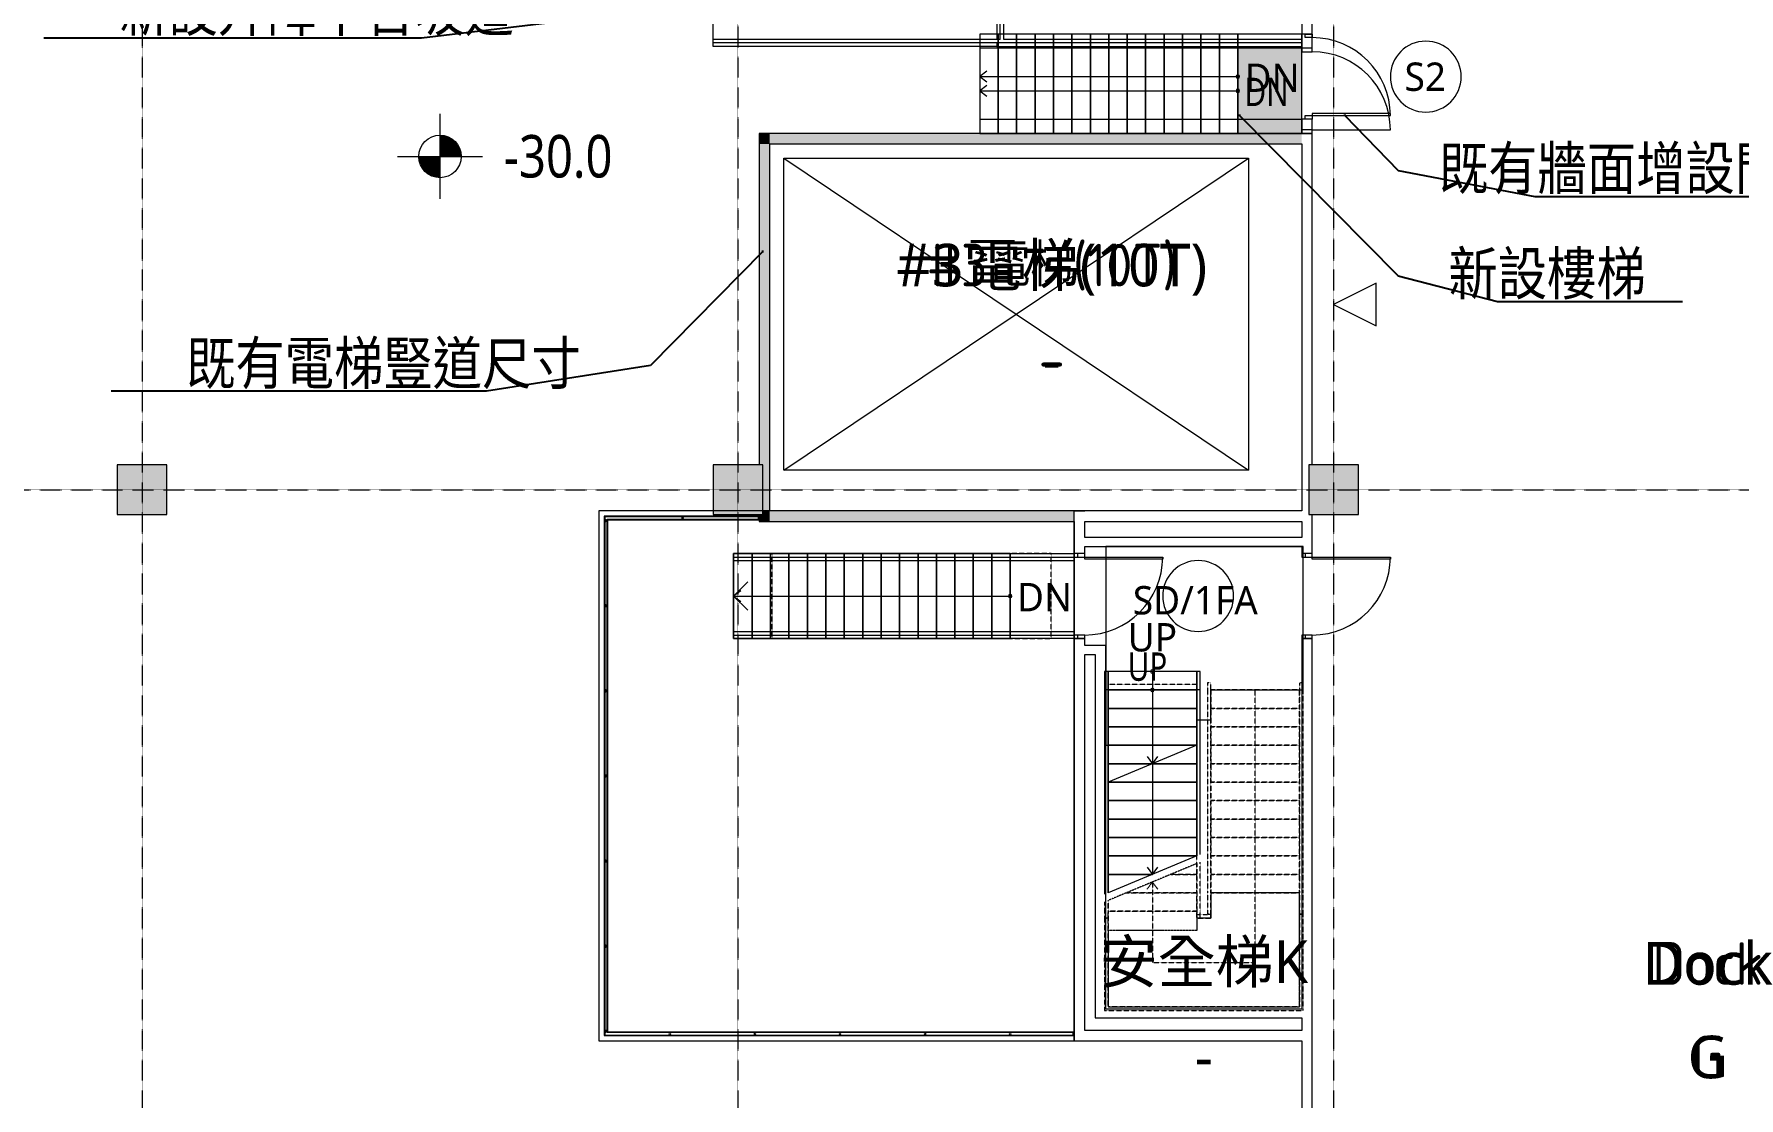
# Model space of a CAD drawing. Extents: x -76427 to 292734, y -42117 to 131250.
# Drawn here: x 225276 to 249315, y 36422 to 51425 of the extents above; entities that cross this region are included whole.
import ezdxf
from ezdxf.enums import TextEntityAlignment as Align

# ---------------------------------------------------------------- set-up
doc = ezdxf.new("R2010")
doc.units = 0
doc.header["$LTSCALE"] = 10
for name, pattern in [('H12PL1$0$JJP_三點線', [0.9, 0.3, -0.15, 0, -0.15, 0, -0.15, 0, -0.15]), ('H12PL1$0$JJP_虛線(退縮線、投影線、地下室範圍、非屬本工程、圖面分區)', [0.45, 0.3, -0.15]), ('H12PL1$0$虛線', [0.846667, 0.423333, -0.423333]), ('XFM7P10ICA$0$H12PL1$0$JJP_三點線', [0.9, 0.3, -0.15, 0, -0.15, 0, -0.15, 0, -0.15]), ('XFM7P10ICA$0$H12PL1$0$JJP_虛線(退縮線、投影線、地下室範圍、非屬本工程、圖面分區)', [0.45, 0.3, -0.15])]:
    doc.linetypes.add(name, pattern=pattern)
for name, color, linetype in [('H12PL1$0$A-OBJE-2D', 252, 'Continuous'), ('H12PL1$0$A-RAIL', 252, 'Continuous'), ('H12PL1$0$A-STRS', 252, 'Continuous'), ('H12PL1$0$A-TEXT', 252, 'Continuous'), ('H12PL1$0$A-WALL-IN', 252, 'Continuous'), ('H12PL1$0$A-ZONE', 252, 'Continuous'), ('H12PL1$0$Door', 252, 'Continuous'), ('H12PL1$0$Hattch', 252, 'Continuous'), ('H12PL1$0$S-COL', 252, 'Continuous'), ('H12PL1$0$S-GRID', 252, 'Continuous'), ('H12PL1$0$S-SLAB-SHOW', 252, 'Continuous'), ('XFM7P10ICA$0$H12PL1$0$A-OBJE-2D', 252, 'Continuous'), ('XFM7P10ICA$0$H12PL1$0$A-STRS', 252, 'Continuous'), ('XFM7P10ICA$0$H12PL1$0$A-TEXT-修改說明', 252, 'Continuous'), ('XFM7P10ICA$0$H12PL1$0$A-WALL-IN', 252, 'Continuous'), ('XFM7P10ICA$0$H12PL1$0$A-ZONE', 252, 'Continuous'), ('XFM7P10ICA$0$H12PL1$0$D label', 252, 'Continuous'), ('XFM7P10ICA$0$H12PL1$0$Door', 252, 'Continuous'), ('XFM7P10ICA$0$H12PL1$0$Hattch', 252, 'Continuous'), ('XFM7P10ICA$0$H12PL1$0$S-COL', 252, 'Continuous'), ('XFM7P10ICA$0$H12PL1$0$S-GRID', 252, 'Continuous'), ('XFM7P10ICA$0$H12PL1$0$S-SLAB-SHOW', 252, 'Continuous')]:
    doc.layers.add(name, color=color, linetype=linetype)
doc.styles.add('H12PL1$0$Standard', font='', dxfattribs={"width": 0.8})
doc.styles.add('XFM7P10ICA$0$H12PL1$0$dim-txt', font='isocp.shx', dxfattribs={"width": 0.7, "bigfont": 'chineset.shx'})
doc.styles.add('XFM7P10ICA$0$H12PL1$0$Standard', font='isocp.shx', dxfattribs={"bigfont": 'chineset.shx'})
doc.styles.get('H12PL1$0$Standard').set_extended_font_data('Microsoft JhengHei')
doc.dimstyles.new('XFM7P10ICA$0$H12PL1$0$ARCH-dim-200MM', dxfattribs={"dimscale": 200, "dimtxt": 0.3, "dimasz": 0.1, "dimexe": 0.1, "dimexo": 0.1, "dimgap": 0.05, "dimtad": 1, "dimdec": 0, "dimlfac": 10, "dimrnd": 0.5, "dimdsep": 46, "dimtxsty": 'XFM7P10ICA$0$H12PL1$0$dim-txt', "dimblk": 'XFM7P10ICA$0$H12PL1$0$_Dot', "dimcen": 2, "dimclrd": 256, "dimclre": 256, "dimclrt": 256, "dimadec": 0, "dimazin": 0, "dimtfac": 1, "dimtix": 1, "dimtmove": 2, "dimatfit": 3, "dimldrblk": 'XFM7P10ICA$0$H12PL1$0$_OBLIQUE', "dimfxl": 1, "dimtvp": 1, "dimtolj": 1, "dimarcsym": 0})

# ---------------------------------------------------------------- blocks, each defined once
blk = doc.blocks.new('XFM7P10ICA$0$H12PL1$0$_Dot')
blk = doc.blocks.new('XFM7P10ICA$0$H12PL1$0$_OBLIQUE')
at = {"color": 0, "linetype": 'ByBlock', "lineweight": -2}
blk.add_line((-0.5, -0.5), (0.5, 0.5), dxfattribs=at)
blk = doc.blocks.new('H12PL1')
at = {"layer": 'H12PL1$0$Hattch', "linetype": 'Continuous', "lineweight": 0}
blk.add_hatch(color=256, dxfattribs=at).paths.add_polyline_path([(242250, 50025), (243150, 50025), (243150, 51225), (242250, 51225)])
at = {"layer": 'H12PL1$0$A-OBJE-2D', "lineweight": 0}
for p, q in [((235850, 45275), (242400, 49675)), ((235850, 49675), (242400, 45275)), ((235850, 45275), (235850, 49675)), ((235850, 49675), (242400, 49675)), ((242400, 49675), (242400, 45275)), ((243150, 48975), (243150, 45975)), ((242400, 45275), (235850, 45275))]:
    blk.add_line(p, q, dxfattribs=at)
for points in [[(238900, 51350), (238900, 55650)], [(238950, 51350), (238950, 55650)], [(238850, 51300), (238850, 51250), (234850, 51250), (234850, 55200), (238850, 55200), (238850, 51350)], [(238900, 51350), (234850, 51350)], [(243150, 51300), (234850, 51300)], [(238850, 51250), (243150, 51250)], [(243150, 51350), (238950, 51350)]]:
    blk.add_lwpolyline(points, dxfattribs=at)
at = {"layer": 'H12PL1$0$A-RAIL', "lineweight": 0}
for p, q in [((235500, 44625), (233315, 44625)), ((233315, 44625), (233315, 37300)), ((235490, 44617.5), (233322.5, 44617.5)), ((235490, 44617.5), (233322.5, 44617.5)), ((233322.5, 44617.5), (233322.5, 37307.5)), ((233322.5, 44617.5), (233322.5, 37307.5)), ((233357.5, 44582.5), (235490, 44582.5)), ((233357.5, 44582.5), (235490, 44582.5)), ((233357.5, 37342.5), (233357.5, 44582.5)), ((233357.5, 37342.5), (233357.5, 44582.5)), ((233365, 44575), (235500, 44575)), ((233365, 37350), (233365, 44575)), ((235490, 44582.5), (235490, 44617.5)), ((235490, 44582.5), (235490, 44617.5)), ((235500, 44575), (235500, 44625)), ((233315, 37300), (239940, 37300)), ((233322.5, 37307.5), (239930, 37307.5)), ((233322.5, 37307.5), (239930, 37307.5)), ((239930, 37342.5), (233357.5, 37342.5)), ((239930, 37342.5), (233357.5, 37342.5)), ((239940, 37350), (233365, 37350)), ((239930, 37307.5), (239930, 37342.5)), ((239930, 37307.5), (239930, 37342.5)), ((239940, 37300), (239940, 37350))]:
    blk.add_line(p, q, dxfattribs=at)
at = {"layer": 'H12PL1$0$A-RAIL', "lineweight": 0, "flags": 128}
for points in [[(233327.5, 44562.5, 1), (233352.5, 44562.5, 1)], [(234420, 44612.5, 1), (234420, 44587.5, 1)], [(233327.5, 43362.5, 1), (233352.5, 43362.5, 1)], [(233327.5, 42162.5, 1), (233352.5, 42162.5, 1)], [(233327.5, 40962.5, 1), (233352.5, 40962.5, 1)], [(233327.5, 39762.5, 1), (233352.5, 39762.5, 1)], [(233327.5, 38562.5, 1), (233352.5, 38562.5, 1)], [(233327.5, 37362.5, 1), (233352.5, 37362.5, 1)], [(234240, 37312.5, 1), (234240, 37337.5, 1)], [(235440, 37312.5, 1), (235440, 37337.5, 1)], [(236640, 37312.5, 1), (236640, 37337.5, 1)], [(237840, 37312.5, 1), (237840, 37337.5, 1)], [(239040, 37312.5, 1), (239040, 37337.5, 1)]]:
    blk.add_lwpolyline(points, format="xyb", close=True, dxfattribs=at)
at = {"layer": 'H12PL1$0$A-STRS', "lineweight": 0}
for p, q in [((238610, 51225), (238610, 50025)), ((238870, 51225), (238610, 51225)), ((238870, 50025), (238870, 51225)), ((238870, 51225), (238870, 50025)), ((239130, 51225), (238870, 51225)), ((239130, 50025), (239130, 51225)), ((239130, 51225), (239130, 50025)), ((239390, 51225), (239130, 51225)), ((239390, 50025), (239390, 51225)), ((239390, 51225), (239390, 50025)), ((239650, 51225), (239390, 51225)), ((239650, 50025), (239650, 51225)), ((239650, 51225), (239650, 50025)), ((239910, 51225), (239650, 51225)), ((239910, 50025), (239910, 51225)), ((239910, 51225), (239910, 50025)), ((240170, 51225), (239910, 51225)), ((240170, 50025), (240170, 51225)), ((240170, 51225), (240170, 50025)), ((240430, 51225), (240170, 51225)), ((240430, 50025), (240430, 51225)), ((240430, 51225), (240430, 50025)), ((240690, 51225), (240430, 51225)), ((240690, 50025), (240690, 51225)), ((240690, 51225), (240690, 50025)), ((240950, 51225), (240690, 51225)), ((240950, 50025), (240950, 51225)), ((240950, 51225), (240950, 50025)), ((241210, 51225), (240950, 51225)), ((241210, 50025), (241210, 51225)), ((241210, 51225), (241210, 50025)), ((241470, 51225), (241210, 51225)), ((241470, 50025), (241470, 51225)), ((241470, 51225), (241470, 50025)), ((241730, 51225), (241470, 51225)), ((241730, 50025), (241730, 51225)), ((241730, 51225), (241730, 50025)), ((241990, 51225), (241730, 51225)), ((241990, 50025), (241990, 51225)), ((241990, 51225), (241990, 50025)), ((242250, 51225), (241990, 51225)), ((242250, 50025), (242250, 51225)), ((238710, 50700), (238610, 50625)), ((238610, 50625), (238870, 50625)), ((238610, 50625), (238710, 50550)), ((238870, 50625), (241990, 50625)), ((241990, 50625), (242250, 50625)), ((238610, 50025), (238870, 50025)), ((238870, 50025), (239130, 50025)), ((239130, 50025), (239390, 50025)), ((239390, 50025), (239650, 50025)), ((239650, 50025), (239910, 50025)), ((239910, 50025), (240170, 50025)), ((240170, 50025), (240430, 50025)), ((240430, 50025), (240690, 50025)), ((240690, 50025), (240950, 50025)), ((240950, 50025), (241210, 50025)), ((241210, 50025), (241470, 50025)), ((241470, 50025), (241730, 50025)), ((241730, 50025), (241990, 50025)), ((241990, 50025), (242250, 50025)), ((240370, 42175), (240370, 39294.2)), ((240420, 42175), (240370, 42175)), ((240420, 39315), (240420, 42175)), ((241670, 42175), (240420, 42175)), ((240420, 42175), (240420, 41915)), ((241045, 42175), (241045, 41915)), ((241670, 42175), (241670, 39835)), ((241720, 42175), (241670, 42175)), ((241670, 41915), (241670, 42175)), ((241720, 39855.8), (241720, 42175)), ((240420, 41915), (241670, 41915)), ((241670, 41915), (240420, 41915)), ((240420, 41915), (240420, 41655)), ((241045, 41915), (241045, 39575)), ((241670, 41655), (241670, 41915)), ((240420, 41655), (241670, 41655)), ((241670, 41655), (240420, 41655)), ((240420, 41655), (240420, 41395)), ((241670, 41395), (241670, 41655)), ((240420, 41395), (241670, 41395)), ((241670, 41395), (240420, 41395)), ((240420, 41395), (240420, 41135)), ((241670, 41135), (241670, 41395)), ((240420, 41135), (241670, 41135)), ((241670, 41135), (240420, 41135)), ((240420, 41135), (240420, 40875)), ((241670, 40875), (241670, 41135)), ((240420, 40875), (241670, 40875)), ((241670, 40875), (240420, 40875)), ((240420, 40875), (240420, 40615)), ((241670, 40615), (241670, 40875)), ((240420, 40615), (241670, 40615)), ((241670, 40615), (240420, 40615)), ((240420, 40615), (240420, 40355)), ((241670, 40355), (241670, 40615)), ((240420, 40355), (241670, 40355)), ((241670, 40355), (240420, 40355)), ((240420, 40355), (240420, 40095)), ((241670, 40095), (241670, 40355)), ((240420, 40095), (241670, 40095)), ((241670, 40095), (240420, 40095)), ((240420, 40095), (240420, 39835)), ((241670, 39835), (241670, 40095)), ((240420, 39835), (241670, 39835)), ((241670, 39835), (240420, 39835)), ((240420, 39835), (240420, 39575)), ((241670, 39835), (240420, 39315)), ((240970, 39675), (241045, 39575)), ((241045, 39575), (241120, 39675)), ((240420, 39575), (241045, 39575)), ((241045, 39575), (240420, 39575)), ((240420, 39575), (240420, 39315))]:
    blk.add_line(p, q, dxfattribs=at)
at = {"layer": 'H12PL1$0$A-STRS', "linetype": 'H12PL1$0$JJP_虛線(退縮線、投影線、地下室範圍、非屬本工程、圖面分區)', "lineweight": 0}
for p, q in [((241670, 42175), (240420, 42175)), ((240420, 42175), (240420, 41915)), ((241670, 42175), (241669.98, 42175)), ((241670, 41915), (241670, 42175)), ((241670, 41915), (241670, 42175)), ((241870, 42275), (241820, 42275)), ((241820, 42275), (241820, 42175)), ((241820, 42175), (241820, 39315)), ((241870, 42175), (241870, 42275)), ((241870.02, 42175), (241870, 42175)), ((241870, 42175), (241870, 41915)), ((241870, 39315), (241870, 42175)), ((243120, 42175), (241870, 42175)), ((241870, 42175), (241870, 41915)), ((243120, 42175), (241870, 42175)), ((241870, 42175), (241870, 41915)), ((242495, 41915), (242495, 42175)), ((243170, 42275), (243120, 42275)), ((243120, 42275), (243120, 42175)), ((243120, 42175), (243120, 39315)), ((243120, 41915), (243120, 42175)), ((243120, 41915), (243120, 42175)), ((243170, 42175), (243170, 42275)), ((243170, 39315), (243170, 42175)), ((240420, 41915), (241670, 41915)), ((241670, 41915), (240420, 41915)), ((240420, 41915), (240420, 41655)), ((241669.98, 41915), (241670, 41915)), ((241670, 41915), (241669.98, 41915)), ((241670, 41655), (241670, 41915)), ((241670, 41655), (241670, 41915)), ((241870.02, 41915), (241870, 41915)), ((241870, 41915), (241870, 41655)), ((241870, 41915), (241870.02, 41915)), ((243120, 41915), (241870, 41915)), ((241870, 41915), (241870, 41655)), ((241870, 41915), (243120, 41915)), ((243120, 41915), (241870, 41915)), ((241870, 41915), (241870, 41655)), ((241870, 41915), (243120, 41915)), ((242495, 39315), (242495, 41915)), ((243120, 41655), (243120, 41915)), ((243120, 41655), (243120, 41915)), ((240420, 41655), (241670, 41655)), ((241670, 41655), (240420, 41655)), ((240420, 41655), (240420, 41395)), ((241669.98, 41655), (241670, 41655)), ((241670, 41655), (241669.98, 41655)), ((241670, 41395), (241670, 41655)), ((241670, 41395), (241670, 41655)), ((241870.02, 41655), (241870, 41655)), ((241870, 41655), (241870, 41395)), ((241870, 41655), (241870.02, 41655)), ((243120, 41655), (241870, 41655)), ((241870, 41655), (241870, 41395)), ((241870, 41655), (243120, 41655)), ((243120, 41655), (241870, 41655)), ((241870, 41655), (241870, 41395)), ((241870, 41655), (243120, 41655)), ((243120, 41395), (243120, 41655)), ((243120, 41395), (243120, 41655)), ((240420, 41395), (241670, 41395)), ((241670, 41395), (240420, 41395)), ((240420, 41395), (240420, 41135)), ((241669.98, 41395), (241670, 41395)), ((241670, 41395), (241669.98, 41395)), ((241670, 41135), (241670, 41395)), ((241670, 41135), (241670, 41395)), ((241870.02, 41395), (241870, 41395)), ((241870, 41395), (241870, 41135)), ((241870, 41395), (241870.02, 41395)), ((243120, 41395), (241870, 41395)), ((241870, 41395), (241870, 41135)), ((241870, 41395), (243120, 41395)), ((243120, 41395), (241870, 41395)), ((241870, 41395), (241870, 41135)), ((241870, 41395), (243120, 41395)), ((243120, 41135), (243120, 41395)), ((243120, 41135), (243120, 41395)), ((240420, 41135), (241670, 41135)), ((241670, 41135), (240420, 41135)), ((240420, 41135), (240420, 40875)), ((241669.98, 41135), (241670, 41135)), ((241670, 41135), (241669.98, 41135)), ((241670, 40875), (241670, 41135)), ((241670, 40875), (241670, 41135)), ((241870.02, 41135), (241870, 41135)), ((241870, 41135), (241870, 40875)), ((241870, 41135), (241870.02, 41135)), ((243120, 41135), (241870, 41135)), ((241870, 41135), (241870, 40875)), ((241870, 41135), (243120, 41135)), ((243120, 41135), (241870, 41135)), ((241870, 41135), (241870, 40875)), ((241870, 41135), (243120, 41135)), ((243120, 40875), (243120, 41135)), ((243120, 40875), (243120, 41135)), ((240420, 40875), (241670, 40875)), ((241670, 40875), (240420, 40875)), ((240420, 40875), (240420, 40615)), ((241669.98, 40875), (241670, 40875)), ((241670, 40875), (241669.98, 40875)), ((241670, 40615), (241670, 40875)), ((241670, 40615), (241670, 40875)), ((241870.02, 40875), (241870, 40875)), ((241870, 40875), (241870, 40615)), ((241870, 40875), (241870.02, 40875)), ((243120, 40875), (241870, 40875)), ((241870, 40875), (241870, 40615)), ((241870, 40875), (243120, 40875)), ((243120, 40875), (241870, 40875)), ((241870, 40875), (241870, 40615)), ((241870, 40875), (243120, 40875)), ((243120, 40615), (243120, 40875)), ((243120, 40615), (243120, 40875)), ((240420, 40615), (241670, 40615)), ((241670, 40615), (240420, 40615)), ((240420, 40615), (240420, 40355)), ((241669.98, 40615), (241670, 40615)), ((241670, 40615), (241669.98, 40615)), ((241670, 40355), (241670, 40615)), ((241670, 40355), (241670, 40615)), ((241870.02, 40615), (241870, 40615)), ((241870, 40615), (241870, 40355)), ((241870, 40615), (241870.02, 40615)), ((243120, 40615), (241870, 40615)), ((241870, 40615), (241870, 40355)), ((241870, 40615), (243120, 40615)), ((243120, 40615), (241870, 40615)), ((241870, 40615), (241870, 40355)), ((241870, 40615), (243120, 40615)), ((243120, 40355), (243120, 40615)), ((243120, 40355), (243120, 40615)), ((240420, 40355), (241670, 40355)), ((241670, 40355), (240420, 40355)), ((240420, 40355), (240420, 40095)), ((241669.98, 40355), (241670, 40355)), ((241670, 40355), (241669.98, 40355)), ((241670, 40095), (241670, 40355)), ((241670, 40095), (241670, 40355)), ((241870.02, 40355), (241870, 40355)), ((241870, 40355), (241870, 40095)), ((241870, 40355), (241870.02, 40355)), ((243120, 40355), (241870, 40355)), ((241870, 40355), (241870, 40095)), ((241870, 40355), (243120, 40355)), ((243120, 40355), (241870, 40355)), ((241870, 40355), (241870, 40095)), ((241870, 40355), (243120, 40355)), ((243120, 40095), (243120, 40355)), ((243120, 40095), (243120, 40355)), ((240420, 40095), (241670, 40095)), ((241670, 40095), (240420, 40095)), ((240420, 40095), (240420, 39835)), ((241669.98, 40095), (241670, 40095)), ((241670, 40095), (241669.98, 40095)), ((241670, 39835), (241670, 40095)), ((241670, 39835), (241670, 40095)), ((241870.02, 40095), (241870, 40095)), ((241870, 40095), (241870, 39918.2)), ((241870, 40095), (241870.02, 40095)), ((243120, 40095), (241870, 40095)), ((241870, 40095), (241870, 39835)), ((241870, 40095), (243120, 40095)), ((243120, 40095), (241870, 40095)), ((241870, 40095), (241870, 39835)), ((241870, 40095), (243120, 40095)), ((243120, 39835), (243120, 40095)), ((243120, 39835), (243120, 40095)), ((240420, 39835), (241670, 39835)), ((241670, 39835), (240420, 39835)), ((240420, 39835), (240420, 39575)), ((241670, 39726.69), (240420, 39206.69)), ((241669.98, 39835), (241670, 39835)), ((241670, 39835), (241669.98, 39835)), ((241670, 39575), (241670, 39835)), ((241670, 39726.69), (241670, 39055)), ((241670, 39575), (241670, 39726.69)), ((241720, 39055), (241720, 39747.49)), ((243120, 39835), (241870, 39835)), ((241870, 39835), (241870, 39575)), ((241870, 39835), (243120, 39835)), ((243120, 39835), (241870, 39835)), ((241870, 39835), (241870, 39575)), ((241870, 39835), (243120, 39835)), ((243120, 39575), (243120, 39835)), ((243120, 39575), (243120, 39835)), ((240420, 39575), (241045, 39575)), ((241045, 39575), (240420, 39575)), ((240420, 39575), (240420, 39315)), ((241045, 39466.69), (240970, 39366.69)), ((241045, 39466.69), (241045, 39055)), ((241120, 39366.69), (241045, 39466.69)), ((241305.35, 39575), (241670, 39575)), ((241305.35, 39575), (241670, 39575)), ((241670, 39575), (241305.35, 39575)), ((241670, 39575), (241305.35, 39575)), ((241670, 39315), (241670, 39575)), ((241670, 39315), (241670, 39575)), ((243120, 39575), (241870, 39575)), ((241870, 39575), (241870, 39315)), ((241870, 39575), (243120, 39575)), ((241870, 39575), (241870, 39315)), ((243120, 39575), (241870, 39575)), ((241870, 39575), (243120, 39575)), ((243120, 39315), (243120, 39575)), ((243120, 39315), (243120, 39575)), ((240370, 39185.89), (240370, 39055)), ((240420, 39055), (240420, 39206.69)), ((240420, 39206.69), (240420, 39055)), ((240420, 39206.69), (240420, 39055)), ((240680.36, 39315), (241670, 39315)), ((241670, 39315), (240680.36, 39315)), ((240680.36, 39315), (241670, 39315)), ((241670, 39315), (240680.36, 39315)), ((241670, 39055), (241670, 39315)), ((241670, 39055), (241670, 39315)), ((241820, 39315), (241820, 39015)), ((241870, 39015), (241870, 39315)), ((241870, 39315), (243120, 39315)), ((243120, 39315), (241870, 39315)), ((241870, 39315), (241870, 38955)), ((241870, 39315), (243120, 39315)), ((242495, 38330), (242495, 39315)), ((243120, 39315), (243120, 39015)), ((243120, 37705), (243120, 39315)), ((243170, 39015), (243170, 39315)), ((240370, 39055), (240370, 38955)), ((240370, 38955), (240420, 38955)), ((240370, 38955), (240370, 37655)), ((240420, 38955), (240370, 38955)), ((240420, 38955), (240420, 39055)), ((240420, 39055), (241670, 39055)), ((241670, 39055), (240420, 39055)), ((241670, 39055), (240420, 39055)), ((241670, 39055), (240420, 39055)), ((240420, 39055), (241670, 39055)), ((241670, 39055), (240420, 39055)), ((240420, 39055), (240420, 37705)), ((240420, 37705), (240420, 38955)), ((241045, 39055), (241045, 38330)), ((241670, 39055), (241670, 38955)), ((241670, 38955), (241670, 39055)), ((241820, 39005), (241670, 39005)), ((241670, 39005), (241670, 38955)), ((241670, 38955), (241720, 38955)), ((241670, 38955), (241870, 38955)), ((241870, 38955), (241670, 38955)), ((241720, 38955), (241720, 39055)), ((241870, 39015), (241820, 39015)), ((241820, 39015), (241820, 39005)), ((241820, 39015), (241870, 39015)), ((241870, 38955), (241870, 39015)), ((243170, 39015), (243120, 39015)), ((243120, 39015), (243120, 37705)), ((243120, 39015), (243170, 39015)), ((243170, 37655), (243170, 39015)), ((241045, 38330), (242495, 38330)), ((240370, 37655), (243170, 37655)), ((243120, 37705), (240420, 37705)), ((240420, 37705), (243120, 37705))]:
    blk.add_line(p, q, dxfattribs=at)
at = {"layer": 'H12PL1$0$A-STRS', "linetype": 'H12PL1$0$虛線', "lineweight": 0}
for p, q in [((243120, 39315), (241870, 39315)), ((241870, 39315), (241870, 38955)), ((243120, 37705), (243120, 39315)), ((241870, 38955), (241670, 38955)), ((241670, 38955), (241670, 38782.5)), ((241670, 38782.5), (240420, 38782.5)), ((240420, 38782.5), (240420, 37705)), ((240420, 37705), (243120, 37705))]:
    blk.add_line(p, q, dxfattribs=at)
at = {"layer": 'H12PL1$0$A-STRS', "lineweight": 0, "flags": 128}
for points in [[(242250, 50650, 1), (242250, 50600, 1)], [(241020, 42175, 1), (241070, 42175, 1)]]:
    blk.add_lwpolyline(points, format="xyb", close=True, dxfattribs=at)
at = {"layer": 'H12PL1$0$A-WALL-IN', "lineweight": 0}
for p, q in [((243300, 51225), (243150, 51225)), ((243300, 50025), (243150, 50025)), ((240090, 44100), (239940, 44100)), ((243300, 44100), (243150, 44100)), ((240090, 42900), (239940, 42900)), ((243300, 42900), (243150, 42900))]:
    blk.add_line(p, q, dxfattribs=at)
at = {"layer": 'H12PL1$0$A-WALL-IN', "lineweight": 0, "flags": 128}
for points in [[(243150, 51550), (243150, 51225)], [(243300, 51225), (243300, 51550)], [(235500, 50025), (235500, 49875)], [(243150, 50025), (235500, 50025)], [(243300, 45350), (243300, 50025)], [(235500, 49875), (235500, 45350)], [(235650, 44700), (235650, 49875)], [(235650, 49875), (243150, 49875)], [(243150, 49875), (243150, 44700)], [(235500, 44650), (235500, 44550)], [(235500, 44550), (239940, 44550)], [(239940, 44700), (235650, 44700)], [(239940, 44700), (240090, 44700)], [(240090, 44700), (239940, 44700)], [(239940, 44550), (239940, 44100)], [(243150, 44700), (240090, 44700)], [(240090, 44550), (243150, 44550)], [(240090, 44325), (240090, 44550)], [(243150, 44550), (243150, 44325)], [(243300, 44100), (243300, 44650)], [(243150, 44325), (240090, 44325)], [(240090, 44200), (243150, 44200)], [(240090, 44100), (240090, 44200)], [(243150, 44200), (243150, 44100)], [(239940, 42900), (239940, 37225)], [(240090, 42800), (240090, 42900)], [(240240, 42800), (240090, 42800)], [(240390, 42800), (240240, 42800)], [(240390, 37675), (240390, 42800)], [(243150, 42900), (243150, 37675)], [(243300, 34845), (243300, 42900)], [(240090, 42675), (240240, 42675)], [(240090, 37375), (240090, 42675)], [(240240, 42675), (240240, 37550)], [(240240, 37550), (240390, 37550)], [(243150, 37675), (240390, 37675)], [(240390, 37550), (243150, 37550)], [(243150, 37550), (243150, 37375)], [(243150, 37375), (240090, 37375)], [(239940, 37225), (240090, 37225)], [(240090, 37225), (243150, 37225)], [(243150, 37225), (243150, 34845)]]:
    blk.add_lwpolyline(points, dxfattribs=at)
at = {"layer": 'H12PL1$0$Door', "lineweight": 0}
for p, q in [((243150, 51225), (243150, 51175)), ((243300, 51225), (243150, 51225)), ((243300, 51225), (243150, 51225)), ((243300, 51225), (243150, 51225)), ((243300, 51175), (243300, 51225)), ((243150, 51175), (243300, 51175)), ((243300, 50075), (243150, 50075)), ((243150, 50075), (243150, 50025)), ((243150, 50025), (243300, 50025)), ((243300, 50025), (243150, 50025)), ((243300, 50025), (243150, 50025)), ((243300, 50025), (243300, 50075)), ((243300, 50075), (244400, 50075)), ((240090, 44100), (239940, 44100)), ((239940, 44100), (239940, 44050)), ((239940, 44050), (240090, 44050)), ((240090, 44050), (240090, 44100)), ((240090, 44050), (241190, 44050)), ((240090, 44020), (240090, 44050)), ((241190, 44020), (240090, 44020)), ((241190, 44050), (241190, 44020)), ((243300, 44100), (243150, 44100)), ((243150, 44100), (243150, 44050)), ((243150, 44050), (243300, 44050)), ((243300, 44050), (243300, 44100)), ((243300, 44050), (244400, 44050)), ((243300, 44020), (243300, 44050)), ((244400, 44020), (243300, 44020)), ((244400, 44050), (244400, 44020)), ((240090, 42950), (239940, 42950)), ((239940, 42950), (239940, 42900)), ((239940, 42900), (240090, 42900)), ((240090, 42900), (240090, 42950)), ((243300, 42950), (243150, 42950)), ((243150, 42950), (243150, 42900)), ((243150, 42900), (243300, 42900)), ((243300, 42900), (243300, 42950))]:
    blk.add_line(p, q, dxfattribs=at)
for centre, start, end in [((243300, 50075), 0, 90), ((240090, 44050), 270, 0), ((243300, 44050), 270, 0)]:
    blk.add_arc(centre, 1100, start, end, dxfattribs=at)
at = {"layer": 'H12PL1$0$S-COL', "lineweight": 0, "flags": 128}
for points in [[(226450, 44650), (227150, 44650), (227150, 45350), (226450, 45350)], [(234850, 44650), (235550, 44650), (235550, 45350), (234850, 45350)], [(243250, 44650), (243950, 44650), (243950, 45350), (243250, 45350)]]:
    blk.add_lwpolyline(points, close=True, dxfattribs=at)
at = {"layer": 'H12PL1$0$S-GRID', "linetype": 'H12PL1$0$JJP_三點線', "lineweight": 0}
for p, q in [((226800, 128250), (226800, -28000)), ((235200, 128250), (235200, -28000)), ((243600, 128250), (243600, -28000)), ((-29000, 45000), (289600, 45000))]:
    blk.add_line(p, q, dxfattribs=at)
at = {"layer": 'H12PL1$0$S-SLAB-SHOW', "lineweight": 0, "flags": 128}
for points in [[(242250, 50025), (243150, 50025), (243150, 51225), (242250, 51225)], [(233240, 37225), (239940, 37225), (239940, 44700), (233240, 44700)], [(240390, 41395), (241670, 41395), (241670, 41755), (241870, 41755), (241870, 42175), (243170, 42175), (243170, 44200), (240390, 44200)]]:
    blk.add_lwpolyline(points, close=True, dxfattribs=at)
at = {"layer": 'H12PL1$0$S-SLAB-SHOW', "lineweight": 0}
blk.add_lwpolyline([(234850, 44700), (233240, 44700), (233240, 37225), (239940, 37225)], dxfattribs=at)
at = {"layer": 'H12PL1$0$A-TEXT', "linetype": 'Continuous', "lineweight": 0, "char_height": 400, "attachment_point": 4, "style": 'H12PL1$0$Standard'}
for s, insert in [('\\A1;DN', (242345.24, 50608.78)), ('\\A1;UP', (240697.32, 42501.44))]:
    blk.add_mtext(s, dxfattribs=dict(at, insert=insert))
at = {"layer": 'H12PL1$0$A-ZONE', "style": 'H12PL1$0$Standard'}
for s, p in [('#3電梯(10T)', (239625, 48467.4)), ('-', (239625, 47127.03)), ('安全梯K', (241770, 38643.92)), ('Dock', (248876.11, 38618.44)), ('G', (248876.11, 37298.97)), ('-', (241770, 37302.03))]:
    blk.add_text(s, height=600, dxfattribs=at).set_placement(p, align=Align.TOP_CENTER)
blk = doc.blocks.new('XFM7P10ICA$0$H12PL1')
at = {"layer": 'XFM7P10ICA$0$H12PL1$0$Hattch', "linetype": 'Continuous', "lineweight": 0}
for points in [[(235500, 49875), (235650, 49875), (235500, 50025)], [(235500, 50025), (235650, 49875), (235650, 50025)], [(235650, 49875), (243150, 49875), (243150, 50025), (235650, 50025)], [(231000, 49700), (231300, 49700), (231277.16, 49814.81), (231212.13, 49912.13), (231114.81, 49977.16), (231000, 50000)], [(235650, 49875), (235500, 49875), (235500, 45350), (235550, 45350), (235550, 44700), (235650, 44700)], [(231000, 49700), (230700, 49700), (230722.84, 49585.19), (230787.87, 49487.87), (230885.19, 49422.84), (231000, 49400)], [(226450, 44650), (227150, 44650), (227150, 45350), (226450, 45350)], [(234850, 44650), (235550, 44650), (235550, 45350), (234850, 45350)], [(243250, 44650), (243950, 44650), (243950, 45350), (243250, 45350)], [(235500, 44550), (235650, 44700), (235550, 44700), (235550, 44650), (235500, 44650)], [(235650, 44700), (235500, 44550), (235650, 44550)], [(235650, 44550), (239940, 44550), (239940, 44700), (235650, 44700)]]:
    blk.add_hatch(color=256, dxfattribs=at).paths.add_polyline_path(points)
at = {"layer": 'XFM7P10ICA$0$H12PL1$0$A-OBJE-2D', "lineweight": 0}
for p, q in [((235850, 45275), (242400, 49675)), ((235850, 49675), (242400, 45275)), ((235850, 45275), (235850, 49675)), ((235850, 49675), (242400, 49675)), ((242400, 49675), (242400, 45275)), ((242400, 45275), (235850, 45275)), ((235140, 43500), (235340, 43700)), ((235140, 43500), (235340, 43300))]:
    blk.add_line(p, q, dxfattribs=at)
for points in [[(235140, 44100), (235400, 44100), (235400, 42900), (235140, 42900)], [(235400, 44100), (235660, 44100), (235660, 42900), (235400, 42900)], [(235660, 44100), (235920, 44100), (235920, 42900), (235660, 42900)], [(235920, 44100), (236180, 44100), (236180, 42900), (235920, 42900)], [(236180, 44100), (236440, 44100), (236440, 42900), (236180, 42900)], [(236440, 44100), (236700, 44100), (236700, 42900), (236440, 42900)], [(236700, 44100), (236960, 44100), (236960, 42900), (236700, 42900)], [(236960, 44100), (237220, 44100), (237220, 42900), (236960, 42900)], [(237220, 44100), (237480, 44100), (237480, 42900), (237220, 42900)], [(237480, 44100), (237740, 44100), (237740, 42900), (237480, 42900)], [(237740, 44100), (238000, 44100), (238000, 42900), (237740, 42900)], [(238000, 44100), (238260, 44100), (238260, 42900), (238000, 42900)], [(238260, 44100), (238520, 44100), (238520, 42900), (238260, 42900)], [(238520, 44100), (238780, 44100), (238780, 42900), (238520, 42900)], [(238780, 44100), (239040, 44100), (239040, 42900), (238780, 42900)], [(239040, 44100), (239940, 44100), (239940, 42900), (239040, 42900)]]:
    blk.add_lwpolyline(points, close=True, dxfattribs=at)
for points in [[(235140, 44050), (239940, 44050)], [(235140, 44000), (239940, 44000)], [(235140, 43000), (239940, 43000)], [(235140, 42950), (239940, 42950)]]:
    blk.add_lwpolyline(points, dxfattribs=at)
at = {"layer": 'XFM7P10ICA$0$H12PL1$0$A-OBJE-2D', "lineweight": 0, "flags": 128}
blk.add_lwpolyline([(235140, 43500), (239040, 43500)], dxfattribs=at)
at = {"layer": 'XFM7P10ICA$0$H12PL1$0$A-STRS', "lineweight": 0}
for p, q in [((238610, 51425), (238610, 50225)), ((238870, 51425), (238610, 51425)), ((238870, 50225), (238870, 51425)), ((238870, 51425), (238870, 50225)), ((239130, 51425), (238870, 51425)), ((239130, 50225), (239130, 51425)), ((239130, 51425), (239130, 50225)), ((239390, 51425), (239130, 51425)), ((239390, 50225), (239390, 51425)), ((239390, 51425), (239390, 50225)), ((239650, 51425), (239390, 51425)), ((239650, 50225), (239650, 51425)), ((239650, 51425), (239650, 50225)), ((239910, 51425), (239650, 51425)), ((239910, 50225), (239910, 51425)), ((239910, 51425), (239910, 50225)), ((240170, 51425), (239910, 51425)), ((240170, 50225), (240170, 51425)), ((240170, 51425), (240170, 50225)), ((240430, 51425), (240170, 51425)), ((240430, 50225), (240430, 51425)), ((240430, 51425), (240430, 50225)), ((240690, 51425), (240430, 51425)), ((240690, 50225), (240690, 51425)), ((240690, 51425), (240690, 50225)), ((240950, 51425), (240690, 51425)), ((240950, 50225), (240950, 51425)), ((240950, 51425), (240950, 50225)), ((241210, 51425), (240950, 51425)), ((241210, 50225), (241210, 51425)), ((241210, 51425), (241210, 50225)), ((241470, 51425), (241210, 51425)), ((241470, 50225), (241470, 51425)), ((241470, 51425), (241470, 50225)), ((241730, 51425), (241470, 51425)), ((241730, 50225), (241730, 51425)), ((241730, 51425), (241730, 50225)), ((241990, 51425), (241730, 51425)), ((241990, 50225), (241990, 51425)), ((241990, 51425), (241990, 50225)), ((242250, 51425), (241990, 51425)), ((242250, 50225), (242250, 51425)), ((238710, 50900), (238610, 50825)), ((238610, 50825), (238870, 50825)), ((238610, 50825), (238710, 50750)), ((238870, 50825), (241990, 50825)), ((241990, 50825), (242250, 50825)), ((238610, 50225), (238870, 50225)), ((238870, 50225), (239130, 50225)), ((239130, 50225), (239390, 50225)), ((239390, 50225), (239650, 50225)), ((239650, 50225), (239910, 50225)), ((239910, 50225), (240170, 50225)), ((240170, 50225), (240430, 50225)), ((240430, 50225), (240690, 50225)), ((240690, 50225), (240950, 50225)), ((240950, 50225), (241210, 50225)), ((241210, 50225), (241470, 50225)), ((241470, 50225), (241730, 50225)), ((241730, 50225), (241990, 50225)), ((241990, 50225), (242250, 50225)), ((239040, 44100), (235140, 44100)), ((235140, 44100), (235140, 42900)), ((235140, 44100), (235140, 42900)), ((235400, 44100), (235140, 44100)), ((235400, 44100), (235400, 42900)), ((235400, 42900), (235400, 44100)), ((235400, 44100), (235400, 42900)), ((235660, 44100), (235400, 44100)), ((235660, 44100), (235660, 42900)), ((235660, 42900), (235660, 44100)), ((235660, 44100), (235660, 42900)), ((235920, 44100), (235660, 44100)), ((235920, 44100), (235920, 42900)), ((235920, 42900), (235920, 44100)), ((235920, 44100), (235920, 42900)), ((236180, 44100), (235920, 44100)), ((236180, 44100), (236180, 42900)), ((236180, 42900), (236180, 44100)), ((236180, 44100), (236180, 42900)), ((236440, 44100), (236180, 44100)), ((236440, 44100), (236440, 42900)), ((236440, 42900), (236440, 44100)), ((236440, 44100), (236440, 42900)), ((236700, 44100), (236440, 44100)), ((236700, 44100), (236700, 42900)), ((236700, 42900), (236700, 44100)), ((236700, 44100), (236700, 42900)), ((236960, 44100), (236700, 44100)), ((236960, 44100), (236960, 42900)), ((236960, 42900), (236960, 44100)), ((236960, 44100), (236960, 42900)), ((237220, 44100), (236960, 44100)), ((237220, 44100), (237220, 42900)), ((237220, 42900), (237220, 44100)), ((237220, 44100), (237220, 42900)), ((237480, 44100), (237220, 44100)), ((237480, 44100), (237480, 42900)), ((237480, 42900), (237480, 44100)), ((237480, 44100), (237480, 42900)), ((237740, 44100), (237480, 44100)), ((237740, 44100), (237740, 42900)), ((237740, 42900), (237740, 44100)), ((237740, 44100), (237740, 42900)), ((238000, 44100), (237740, 44100)), ((238000, 44100), (238000, 42900)), ((238000, 42900), (238000, 44100)), ((238000, 44100), (238000, 42900)), ((238260, 44100), (238000, 44100)), ((238260, 44100), (238260, 42900)), ((238260, 42900), (238260, 44100)), ((238260, 44100), (238260, 42900)), ((238520, 44100), (238260, 44100)), ((238520, 44100), (238520, 42900)), ((238520, 42900), (238520, 44100)), ((238520, 44100), (238520, 42900)), ((238780, 44100), (238520, 44100)), ((238780, 44100), (238780, 42900)), ((238780, 42900), (238780, 44100)), ((238780, 44100), (238780, 42900)), ((239040, 44100), (238780, 44100)), ((239040, 44100), (239040, 42900)), ((239040, 42900), (239040, 44100)), ((235240, 43575), (235140, 43500)), ((235140, 43500), (235400, 43500)), ((235140, 43500), (235240, 43425)), ((235400, 43500), (238780, 43500)), ((238780, 43500), (239040, 43500)), ((235140, 42900), (239040, 42900)), ((235140, 42900), (235400, 42900)), ((235400, 42900), (235660, 42900)), ((235660, 42900), (235920, 42900)), ((235920, 42900), (236180, 42900)), ((236180, 42900), (236440, 42900)), ((236440, 42900), (236700, 42900)), ((236700, 42900), (236960, 42900)), ((236960, 42900), (237220, 42900)), ((237220, 42900), (237480, 42900)), ((237480, 42900), (237740, 42900)), ((237740, 42900), (238000, 42900)), ((238000, 42900), (238260, 42900)), ((238260, 42900), (238520, 42900)), ((238520, 42900), (238780, 42900)), ((238780, 42900), (239040, 42900)), ((240370, 42435), (240370, 40854.2)), ((240420, 42435), (240370, 42435)), ((240420, 40875), (240420, 42435)), ((241670, 42435), (240420, 42435)), ((240420, 42435), (240420, 40875)), ((241670, 42435), (240420, 42435)), ((240420, 42435), (240420, 42175)), ((241045, 42435), (241045, 42175)), ((241670, 42435), (241670, 41395)), ((241720, 42435), (241670, 42435)), ((241670, 41395), (241670, 42435)), ((241670, 42175), (241670, 42435)), ((241720, 41415.8), (241720, 42435)), ((241670, 42175), (240420, 42175)), ((240420, 42175), (241670, 42175)), ((241670, 42175), (240420, 42175)), ((240420, 42175), (240420, 41915)), ((241045, 42175), (241045, 41135)), ((241670, 41915), (241670, 42175)), ((241670, 41915), (240420, 41915)), ((240420, 41915), (241670, 41915)), ((241670, 41915), (240420, 41915)), ((240420, 41915), (240420, 41655)), ((241670, 41655), (241670, 41915)), ((241670, 41655), (240420, 41655)), ((240420, 41655), (241670, 41655)), ((241670, 41655), (240420, 41655)), ((240420, 41655), (240420, 41395)), ((241670, 41395), (241670, 41655)), ((241670, 41395), (240420, 41395)), ((240420, 41395), (241670, 41395)), ((241670, 41395), (240420, 41395)), ((240420, 41395), (240420, 41135)), ((241670, 41395), (240420, 40875)), ((241045, 41135), (240420, 41135)), ((240420, 41135), (241045, 41135)), ((241045, 41135), (240420, 41135)), ((240420, 41135), (240420, 40875)), ((240970, 41235), (241045, 41135)), ((241045, 41135), (241120, 41235))]:
    blk.add_line(p, q, dxfattribs=at)
at = {"layer": 'XFM7P10ICA$0$H12PL1$0$A-STRS', "linetype": 'XFM7P10ICA$0$H12PL1$0$JJP_虛線(退縮線、投影線、地下室範圍、非屬本工程、圖面分區)', "lineweight": 0}
for p, q in [((235684.01, 42900), (235684.01, 44100)), ((239617.1, 44100), (239040, 44100)), ((239617.1, 42900), (239617.1, 44100)), ((239040, 42900), (239617.1, 42900)), ((240420, 42259.32), (241670, 42259.32))]:
    blk.add_line(p, q, dxfattribs=at)
at = {"layer": 'XFM7P10ICA$0$H12PL1$0$A-STRS', "lineweight": 0, "flags": 128}
for points in [[(242250, 50850, 1), (242250, 50800, 1)], [(239040, 43525, 1), (239040, 43475, 1)], [(241020, 42435, 1), (241070, 42435, 1)]]:
    blk.add_lwpolyline(points, format="xyb", close=True, dxfattribs=at)
at = {"layer": 'XFM7P10ICA$0$H12PL1$0$A-WALL-IN', "lineweight": 0}
for p, q in [((243300, 51425), (243150, 51425)), ((243300, 50225), (243150, 50225)), ((240090, 44100), (239940, 44100)), ((243300, 44100), (243150, 44100)), ((240090, 42900), (239940, 42900)), ((243300, 42900), (243150, 42900))]:
    blk.add_line(p, q, dxfattribs=at)
at = {"layer": 'XFM7P10ICA$0$H12PL1$0$A-WALL-IN', "lineweight": 0, "flags": 128}
for points in [[(243150, 51950), (243150, 51425)], [(243300, 51425), (243300, 51950)], [(235500, 50025), (235500, 49875)], [(243150, 50025), (235500, 50025)], [(243150, 50225), (243150, 50025)], [(243300, 45350), (243300, 50225)], [(235500, 49875), (235500, 45350)], [(235650, 44700), (235650, 49875)], [(235650, 49875), (243150, 49875)], [(243150, 49875), (243150, 44700)], [(235500, 44650), (235500, 44550)], [(235500, 44550), (239940, 44550)], [(239940, 44700), (235650, 44700)], [(239940, 44700), (240090, 44700)], [(240090, 44700), (239940, 44700)], [(239940, 44550), (239940, 44100)], [(243150, 44700), (240090, 44700)], [(240090, 44550), (243150, 44550)], [(240090, 44325), (240090, 44550)], [(243150, 44550), (243150, 44325)], [(243300, 44100), (243300, 44650)], [(243150, 44325), (240090, 44325)], [(240090, 44200), (243150, 44200)], [(240090, 44100), (240090, 44200)], [(243150, 44200), (243150, 44100)], [(239940, 42900), (239940, 37225)], [(240090, 42800), (240090, 42900)], [(240240, 42800), (240090, 42800)], [(240390, 42800), (240240, 42800)], [(240390, 37675), (240390, 42800)], [(243150, 42900), (243150, 37675)], [(243300, 30350), (243300, 42900)], [(240090, 42675), (240240, 42675)], [(240090, 37375), (240090, 42675)], [(240240, 42675), (240240, 37550)], [(240240, 37550), (240390, 37550)], [(243150, 37675), (240390, 37675)], [(240390, 37550), (243150, 37550)], [(243150, 37550), (243150, 37375)], [(243150, 37375), (240090, 37375)], [(239940, 37225), (240090, 37225)], [(240090, 37225), (243150, 37225)], [(243150, 37225), (243150, 18550)]]:
    blk.add_lwpolyline(points, dxfattribs=at)
at = {"layer": 'XFM7P10ICA$0$H12PL1$0$D label', "lineweight": 0, "flags": 128}
for points in [[(244900, 50325, 1), (244900, 51325, 1)], [(241690, 43000, 1), (241690, 44000, 1)]]:
    blk.add_lwpolyline(points, format="xyb", close=True, dxfattribs=at)
at = {"layer": 'XFM7P10ICA$0$H12PL1$0$Door', "lineweight": 0}
for p, q in [((243200, 51375), (243200, 51425)), ((243200, 51425), (243300, 51425)), ((243300, 51375), (243200, 51375)), ((243300, 51425), (243300, 51375)), ((243200, 50225), (243200, 50275)), ((243200, 50275), (243300, 50275)), ((244400, 50305), (243300, 50305)), ((243300, 50305), (243300, 50275)), ((243300, 50275), (244400, 50275)), ((243300, 50275), (243300, 50225)), ((244400, 50275), (244400, 50305)), ((243300, 50225), (243200, 50225)), ((240090, 44100), (239990, 44100)), ((239990, 44100), (239990, 44050)), ((239990, 44050), (240090, 44050)), ((240090, 44050), (240090, 44100)), ((240090, 44050), (241190, 44050)), ((240090, 44020), (240090, 44050)), ((241190, 44020), (240090, 44020)), ((241190, 44050), (241190, 44020)), ((243300, 44100), (243200, 44100)), ((243200, 44100), (243200, 44050)), ((243200, 44050), (243300, 44050)), ((243300, 44050), (243300, 44100)), ((243300, 44050), (244400, 44050)), ((243300, 44020), (243300, 44050)), ((244400, 44020), (243300, 44020)), ((244400, 44050), (244400, 44020)), ((240090, 42950), (239990, 42950)), ((239990, 42950), (239990, 42900)), ((239990, 42900), (240090, 42900)), ((240090, 42900), (240090, 42950)), ((243300, 42950), (243200, 42950)), ((243200, 42950), (243200, 42900)), ((243200, 42900), (243300, 42900)), ((243300, 42900), (243300, 42950))]:
    blk.add_line(p, q, dxfattribs=at)
for centre, start, end in [((243300, 50275), 0, 90), ((240090, 44050), 270, 0), ((243300, 44050), 270, 0)]:
    blk.add_arc(centre, 1100, start, end, dxfattribs=at)
at = {"layer": 'XFM7P10ICA$0$H12PL1$0$Hattch', "lineweight": 0, "flags": 128}
blk.add_lwpolyline([(244200, 47312.5), (244200, 47912.5), (243600, 47612.5)], close=True, dxfattribs=at)
at = {"layer": 'XFM7P10ICA$0$H12PL1$0$S-COL', "lineweight": 0, "flags": 128}
for points in [[(226450, 44650), (227150, 44650), (227150, 45350), (226450, 45350)], [(234850, 44650), (235550, 44650), (235550, 45350), (234850, 45350)], [(243250, 44650), (243950, 44650), (243950, 45350), (243250, 45350)]]:
    blk.add_lwpolyline(points, close=True, dxfattribs=at)
at = {"layer": 'XFM7P10ICA$0$H12PL1$0$S-GRID', "linetype": 'XFM7P10ICA$0$H12PL1$0$JJP_三點線', "lineweight": 0}
for p, q in [((226800, 128250), (226800, -28000)), ((235200, 128250), (235200, -28000)), ((243600, 128250), (243600, -28000)), ((-29000, 45000), (289600, 45000))]:
    blk.add_line(p, q, dxfattribs=at)
at = {"layer": 'XFM7P10ICA$0$H12PL1$0$S-SLAB-SHOW', "lineweight": 0}
for p, q in [((231000, 49100), (231000, 50300)), ((230400, 49700), (231600, 49700))]:
    blk.add_line(p, q, dxfattribs=at)
at = {"layer": 'XFM7P10ICA$0$H12PL1$0$S-SLAB-SHOW', "lineweight": 0, "flags": 128}
blk.add_lwpolyline([(242250, 50225), (243150, 50225), (243150, 51425), (242250, 51425)], close=True, dxfattribs=at)
at = {"layer": 'XFM7P10ICA$0$H12PL1$0$S-SLAB-SHOW', "lineweight": 0}
blk.add_circle((231000, 49700), 300, dxfattribs=at)
at = {"layer": 'XFM7P10ICA$0$H12PL1$0$A-OBJE-2D', "linetype": 'Continuous', "lineweight": 0, "char_height": 400, "attachment_point": 4, "style": 'XFM7P10ICA$0$H12PL1$0$Standard'}
for s, insert in [('\\A1;{\\fMicrosoft JhengHei|b0|i0|c136|p34;DN}', (242345.24, 50808.78)), ('\\A1;{\\fMicrosoft JhengHei|b0|i0|c136|p34;DN}', (239135.24, 43483.78)), ('\\A1;{\\fMicrosoft JhengHei|b0|i0|c136|p34;UP}', (240697.32, 42915.49))]:
    blk.add_mtext(s, dxfattribs=dict(at, insert=insert))
at = {"layer": 'XFM7P10ICA$0$H12PL1$0$A-TEXT-修改說明', "linetype": 'Continuous', "lineweight": 0, "char_height": 600, "style": 'XFM7P10ICA$0$H12PL1$0$Standard'}
for s, insert, attachment_point in [('\\A1;{\\fMicrosoft JhengHei|b0|i0|c136|p34;\\W0.85;新設升降平台坡道}', (226475.22, 51730.7), 4), ('\\A1;{\\fMicrosoft JhengHei|b0|i0|c136|p34;\\W0.85;既有牆面增設門扇}', (250648.31, 49499.43), 6), ('\\A1;{\\fMicrosoft JhengHei|b0|i0|c136|p34;\\W0.85;新設樓梯}', (248001.82, 48015.17), 6), ('\\A1;{\\fMicrosoft JhengHei|b0|i0|c136|p34;\\W0.85;既有電梯豎道尺寸}', (227419.02, 46750.34), 4)]:
    blk.add_mtext(s, dxfattribs=dict(at, insert=insert, attachment_point=attachment_point))
at = {"layer": 'XFM7P10ICA$0$H12PL1$0$A-ZONE', "style": 'XFM7P10ICA$0$H12PL1$0$Standard'}
for s, p in [('#3電梯(10T)', (239625, 48467.4)), ('-', (239625, 47127.03)), ('Dock', (248876.11, 38618.44)), ('G', (248876.11, 37298.97))]:
    blk.add_text(s, height=600, dxfattribs=at).set_placement(p, align=Align.TOP_CENTER)
at = {"layer": 'XFM7P10ICA$0$H12PL1$0$D label', "lineweight": 0, "char_height": 400, "attachment_point": 7, "style": 'XFM7P10ICA$0$H12PL1$0$Standard'}
for s, insert in [('\\A1;\\pt0;{\\fMicrosoft JhengHei|b0|i0|c136|p34;S2}', (244600.76, 50618.41)), ('\\A1;\\pt0;{\\fMicrosoft JhengHei|b0|i0|c136|p34;SD/1FA}', (240769.78, 43234.88))]:
    blk.add_mtext(s, dxfattribs=dict(at, insert=insert))
at = {"layer": 'XFM7P10ICA$0$H12PL1$0$S-SLAB-SHOW', "lineweight": 0, "insert": (231900, 49390.12), "char_height": 600, "attachment_point": 7, "style": 'XFM7P10ICA$0$H12PL1$0$Standard'}
blk.add_mtext('\\A1;{\\fMicrosoft JhengHei|b0|i0|c136|p34;\\W0.85;-30.0}', dxfattribs=at)
at = {"layer": 'XFM7P10ICA$0$H12PL1$0$A-TEXT-修改說明', "lineweight": 0, "annotation_type": 0, "has_hookline": 1}
for points, hookline_direction, text_width in [([(234850, 52834.14), (233769.3, 51730.7), (230739.06, 51368.02)], 1, 5317.3), ([(242273.53, 50275), (244510.62, 48015.17), (245911.26, 47652.49)], 0, 2600.7), ([(243757.79, 50275), (244510.62, 49499.43), (246436.09, 49136.75)], 0, 5252.77), ([(235550, 48358.05), (233966.55, 46750.34), (231655.47, 46389.21)], 1, 5283.06)]:
    blk.add_leader(points, dimstyle='XFM7P10ICA$0$H12PL1$0$ARCH-dim-200MM', dxfattribs=dict(at, hookline_direction=hookline_direction, text_width=text_width))
blk = doc.blocks.new('XFM7P10ICA')
blk.add_blockref('XFM7P10ICA$0$H12PL1', (0, 0))

msp = doc.modelspace()

# ---------------------------------------------------------------- block references
msp.add_blockref('XFM7P10ICA', (0, 0))

# ---------------------------------------------------------------- next in the draw order: block references
msp.add_blockref('H12PL1', (0, 0))

doc.saveas('drawing.dxf')
